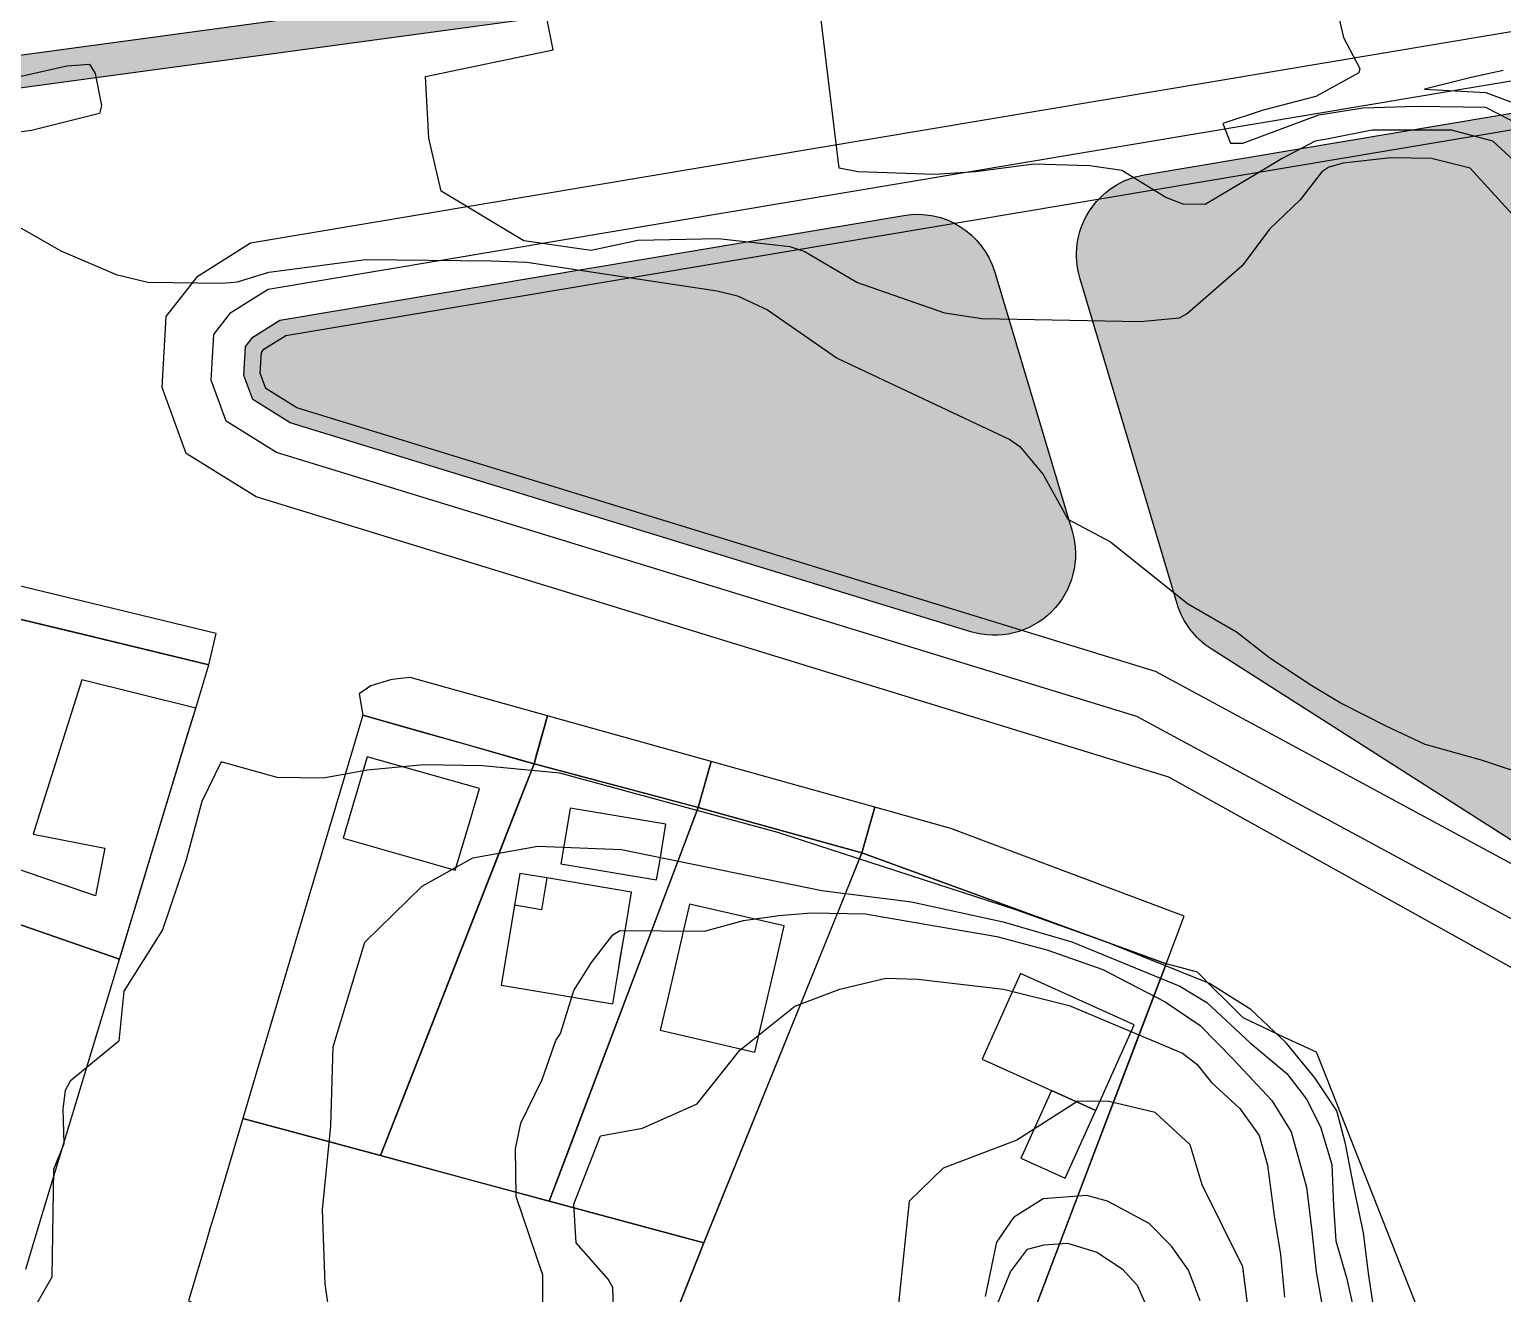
# Model space of a CAD drawing. Header units: millimetres. Extents: x 1101 to 4203, y 1053 to 1744.
# Drawn here: x 1213.1 to 1304.1, y 1285.7 to 1363.8 of the extents above; entities that cross this region are included whole.
import ezdxf

# ---------------------------------------------------------------- set-up
doc = ezdxf.new("R2010")
doc.units = ezdxf.units.MM
for name, color, linetype in [('01_Fina', 7, 'Continuous'), ('03_Gruesa', 7, 'Continuous'), ('Traza Urbana', 7, 'Continuous')]:
    doc.layers.add(name, color=color, linetype=linetype)

msp = doc.modelspace()

# ---------------------------------------------------------------- hatches: boundary and pattern name
at = {"layer": '03_Gruesa', "true_color": 0x17923e}
h = msp.add_hatch(color=114, dxfattribs=at)
h.dxf.hatch_style = 1
h.paths.add_polyline_path([(1267.739, 1367.624), (1267.22, 1369.572), (1202.306, 1360.781), (1202.575, 1358.799)])
h = msp.add_hatch(color=114, dxfattribs=at)
h.dxf.hatch_style = 1
edge = h.paths.add_edge_path()
edge.add_line((1354.359, 1341.484), (1339.359, 1341.484))
edge.add_line((1339.359, 1341.484), (1339.359, 1356.484))
edge.add_line((1339.359, 1356.484), (1343.685, 1356.484))
edge.add_line((1343.685, 1356.484), (1339.533, 1361.791))
edge.add_arc((1335.595, 1358.711), 5, 38.03566, 99.5356)
edge.add_line((1334.767, 1363.642), (1281.99, 1354.776))
edge.add_arc((1282.819, 1349.845), 5, 99.5356, 196.6101)
edge.add_line((1278.027, 1348.416), (1284.033, 1328.283))
edge.add_arc((1288.824, 1329.712), 5, 196.6101, 237.47134)
edge.add_line((1286.136, 1325.497), (1331.374, 1296.645))
edge.add_line((1331.374, 1296.645), (1359.07, 1270.901))
edge.add_line((1359.07, 1270.901), (1363.218, 1265.751))
edge.add_arc((1367.38, 1271.587), 7.168, 234.50746, 335.46074)
edge.add_spline(control_points=[(1373.9, 1268.61), (1374.697, 1282.836), (1373.862, 1297.16), (1373.026, 1311.484)], knot_values=[0, 0, 0, 0, 42.826908, 42.826908, 42.826908, 42.826908], degree=3, periodic=0)
edge.add_line((1373.026, 1311.484), (1369.359, 1311.484))
edge.add_line((1369.359, 1311.484), (1354.359, 1311.484))
edge.add_line((1354.359, 1311.484), (1354.359, 1326.484))
edge.add_line((1354.359, 1326.484), (1354.359, 1341.484))
h = msp.add_hatch(color=114, dxfattribs=at)
h.dxf.hatch_style = 1
h.paths.add_polyline_path([(1272.763, 1348.78, 0.378494), (1267.144, 1352.282), (1228.605, 1345.808), (1226.935, 1344.76), (1226.479, 1344.181), (1226.375, 1342.391), (1226.921, 1340.906), (1229.232, 1339.473), (1271.281, 1326.56, 0.598967), (1277.54, 1332.769)])

# ---------------------------------------------------------------- linework, layer by layer
for points in [[(1371.359, 1247.672), (1355.402, 1267.484), (1328.302, 1292.674), (1283.522, 1317.571), (1283.522, 1317.571), (1227.147, 1334.883), (1222.822, 1337.564), (1221.322, 1341.644), (1221.58, 1346.041), (1223.542, 1348.534), (1226.792, 1350.574), (1356.25, 1372.32), (1368.995, 1372.877), (1382.802, 1372.764), (1396.942, 1368.304), (1404.729, 1355.944)], [(1371.359, 1252.455), (1357.603, 1269.534), (1330.145, 1295.057), (1281.535, 1321.319), (1281.535, 1321.319), (1228.398, 1337.637), (1225.281, 1339.569), (1224.354, 1342.092), (1224.52, 1344.925), (1225.578, 1346.27), (1227.88, 1347.714), (1342.359, 1366.945)], [(1368.359, 1260.962), (1359.804, 1271.584), (1331.908, 1297.514), (1282.699, 1324.1), (1229.649, 1340.391), (1227.741, 1341.574), (1227.385, 1342.541), (1227.459, 1343.81), (1227.613, 1344.005), (1228.968, 1344.855), (1339.359, 1363.399)]]:
    msp.add_lwpolyline(points)
msp.add_spline([(1206.55, 1742.411), (1198.036, 1713.245), (1191.712, 1699.458), (1188.115, 1692.655), (1185.804, 1676.355), (1188.204, 1664.121), (1192.37, 1645.395), (1198.957, 1631.579), (1205.919, 1617.923), (1212.006, 1606.116), (1219.798, 1593.741), (1226.027, 1584.556), (1235.412, 1573.916), (1239.381, 1569.044), (1262.456, 1553.753), (1273.817, 1547.943), (1292.279, 1545.864), (1304.629, 1545.032), (1323.86, 1547.241), (1343.768, 1554.244), (1348.177, 1560.24), (1355.099, 1558.478), (1361.05, 1563.528), (1368.811, 1564.744), (1375.81, 1569.684), (1387.223, 1575.308), (1397.875, 1585.58), (1409.717, 1597.182), (1418.41, 1615.582), (1419.855, 1625.077), (1420.374, 1641.997), (1422.228, 1651.701), (1429.173, 1651.447), (1435.26, 1654.709), (1443.361, 1656.59), (1455.3, 1651.182), (1462.27, 1643.182), (1465.927, 1633.22), (1474.194, 1620.717), (1478.652, 1616.668), (1481.052, 1602.658), (1484.132, 1591.314), (1484.891, 1574.332), (1484.358, 1564.209), (1486.422, 1559.181), (1489.394, 1548.073), (1492.669, 1543.867), (1495.886, 1536.945), (1501.551, 1533.066), (1522.852, 1526.997), (1548.84, 1524.652), (1563.366, 1519.91), (1597.015, 1518.916), (1608.069, 1518.759), (1621.874, 1530.8), (1629.228, 1540.852), (1637.328, 1541.751), (1654.578, 1528.415), (1666.447, 1514.072), (1678.809, 1502.283), (1683.259, 1485.417), (1688.258, 1473.248), (1696.093, 1461.999), (1707.128, 1455.142), (1716.579, 1451.321), (1728.091, 1440.45), (1739.119, 1428.492), (1751.998, 1419.885), (1768.138, 1407.716), (1779.751, 1403.892), (1792.302, 1394.742), (1800.327, 1389.872), (1811.751, 1382.948), (1818.472, 1377.635), (1820.168, 1369.015), (1828.212, 1360.848), (1834.333, 1353.311), (1847.27, 1343.538), (1858.598, 1336.789), (1868.42, 1330.801), (1878.399, 1329.631), (1894.155, 1331.085)], degree=3)
at = {"layer": '01_Fina', "linetype": 'Continuous'}
for points in [[(1292.702, 1370.154), (1294.302, 1363.264), (1295.312, 1361.354), (1295.262, 1361.094), (1292.592, 1359.614), (1289.342, 1358.774), (1286.862, 1357.954), (1287.322, 1356.744), (1288.082, 1356.734), (1292.792, 1358.494), (1295.522, 1358.914), (1298.852, 1359.024), (1303.082, 1358.964), (1305.192, 1357.884)], [(1306.452, 1350.454), (1302.132, 1355.194), (1299.742, 1355.794), (1297.222, 1355.834), (1294.292, 1355.504), (1293.392, 1355.254), (1292.962, 1354.964), (1291.632, 1353.234), (1289.742, 1351.434), (1288.052, 1349.164), (1284.672, 1346.214), (1284.162, 1345.934), (1281.742, 1345.694), (1271.972, 1345.894), (1269.682, 1346.244), (1264.252, 1348.124), (1260.982, 1350.044), (1260.132, 1350.334), (1255.672, 1350.824), (1250.712, 1350.734), (1247.822, 1350.104), (1243.682, 1350.714), (1238.572, 1353.774), (1237.812, 1357.044), (1237.592, 1360.854), (1245.482, 1362.504), (1244.732, 1366.314)], [(1305.582, 1354.974), (1303.542, 1356.874), (1300.972, 1357.554), (1296.082, 1357.554), (1293.372, 1357.014), (1292.562, 1356.874), (1290.522, 1355.784), (1288.912, 1354.824), (1285.772, 1352.954), (1284.412, 1352.974), (1283.342, 1353.394), (1280.612, 1355.054), (1278.642, 1355.344), (1275.182, 1355.444), (1271.572, 1354.964), (1269.062, 1354.814), (1264.302, 1354.964), (1263.152, 1355.204), (1261.942, 1365.214)], [(1212.432, 1360.834), (1215.442, 1361.514), (1216.842, 1361.624), (1217.192, 1361.054), (1217.592, 1359.074), (1217.452, 1358.574), (1213.262, 1357.514), (1206.982, 1356.674)], [(1304.172, 1361.224), (1302.202, 1360.794), (1299.312, 1360.074), (1303.092, 1359.874), (1304.752, 1359.254)], [(1208.062, 1354.094), (1215.072, 1350.094), (1218.492, 1348.624), (1220.452, 1348.154), (1225.052, 1348.084), (1225.982, 1348.184), (1227.912, 1348.774), (1233.892, 1349.554), (1241.662, 1349.464), (1243.862, 1349.394), (1255.612, 1347.624), (1256.872, 1347.314), (1258.732, 1346.454), (1263.032, 1343.464), (1273.692, 1338.434), (1274.322, 1337.994), (1275.752, 1336.274), (1277.272, 1333.514), (1279.922, 1332.114), (1284.672, 1328.294), (1287.692, 1326.554), (1289.762, 1324.944), (1292.342, 1323.234), (1294.202, 1322.114), (1296.932, 1320.734), (1299.332, 1319.614), (1302.802, 1318.644), (1306.782, 1317.334)], [(1296.182, 1284.734), (1295.852, 1286.924), (1295.552, 1289.414), (1294.952, 1292.264), (1294.422, 1294.924), (1293.902, 1296.964), (1292.532, 1298.994), (1290.762, 1301.154), (1288.592, 1303.224), (1286.022, 1304.814), (1279.732, 1307.364), (1274.072, 1309.384), (1259.372, 1314.144), (1245.892, 1317.814), (1241.122, 1318.274), (1237.502, 1318.334), (1234.012, 1317.994), (1231.282, 1317.514), (1228.442, 1317.554), (1224.972, 1318.514), (1223.772, 1316.074), (1222.812, 1312.464), (1221.342, 1308.134), (1218.952, 1304.354), (1218.662, 1301.264), (1215.652, 1298.794), (1215.342, 1298.214), (1215.192, 1297.084), (1215.252, 1294.924), (1214.622, 1293.324), (1214.522, 1286.674), (1213.012, 1284.034)], [(1231.702, 1284.134), (1231.402, 1286.264), (1231.242, 1290.844), (1231.742, 1296.024), (1231.892, 1300.914), (1233.852, 1307.384), (1237.392, 1310.834), (1240.522, 1312.594), (1244.532, 1313.314), (1249.702, 1313.104), (1262.082, 1310.574), (1267.612, 1309.864), (1273.282, 1308.624), (1277.532, 1307.394), (1284.202, 1304.654), (1285.872, 1303.654), (1288.552, 1301.154), (1290.812, 1299.254), (1292.032, 1297.674), (1292.892, 1295.974), (1293.592, 1293.634), (1293.682, 1291.094), (1293.842, 1288.934), (1294.522, 1286.584), (1295.102, 1283.874)], [(1244.802, 1279.704), (1244.852, 1286.804), (1243.202, 1291.674), (1243.152, 1294.614), (1243.492, 1296.204), (1244.802, 1298.884), (1245.652, 1301.294), (1245.942, 1301.734), (1246.762, 1304.394), (1247.852, 1306.124), (1249.162, 1307.824), (1249.612, 1308.094), (1254.832, 1308.054), (1257.252, 1308.714), (1259.432, 1309.034), (1261.432, 1309.194), (1264.762, 1309.134), (1272.882, 1307.724), (1275.972, 1306.904), (1279.442, 1305.684), (1283.292, 1303.684), (1285.452, 1302.224), (1287.502, 1300.134), (1289.882, 1297.604), (1291.072, 1295.664), (1292.012, 1292.244), (1292.352, 1289.514), (1292.622, 1287.014), (1293.122, 1284.204)], [(1249.332, 1280.584), (1249.162, 1286.034), (1248.892, 1286.564), (1246.912, 1288.804), (1246.762, 1291.194), (1248.412, 1295.404), (1251.002, 1295.884), (1254.382, 1297.384), (1257.012, 1300.714), (1260.412, 1303.414), (1263.202, 1304.474), (1266.042, 1305.144), (1268.012, 1305.094), (1273.312, 1304.474), (1277.352, 1303.464), (1284.362, 1300.524), (1285.252, 1299.844), (1286.162, 1298.714), (1287.912, 1297.104), (1289.102, 1295.424), (1289.612, 1293.594), (1290.022, 1290.474), (1290.422, 1288.074), (1290.672, 1285.444)], [(1288.672, 1282.784), (1288.092, 1287.314), (1285.582, 1292.394), (1284.842, 1294.864), (1282.672, 1296.844), (1279.802, 1297.534), (1277.902, 1297.554), (1274.122, 1295.154), (1269.572, 1293.414), (1267.472, 1291.374), (1265.792, 1275.124)], [(1285.452, 1285.224), (1284.732, 1287.104), (1283.672, 1288.594), (1282.312, 1289.994), (1279.722, 1291.384), (1278.462, 1291.724), (1275.752, 1291.514), (1273.922, 1290.374), (1272.862, 1288.834), (1272.172, 1285.484)], [(1272.272, 1283.414), (1273.742, 1287.014), (1274.792, 1288.414), (1275.822, 1288.684), (1277.262, 1288.774), (1279.062, 1288.224), (1280.642, 1287.194), (1281.552, 1286.184), (1284.742, 1278.954)]]:
    msp.add_lwpolyline(points, dxfattribs=at)
at = {"layer": '03_Gruesa', "color": 116, "true_color": 0x136734}
for p, q in [((1267.22, 1369.572), (1202.306, 1360.781)), ((1267.739, 1367.624), (1202.575, 1358.799))]:
    msp.add_line(p, q, dxfattribs=at)
msp.add_lwpolyline([(1363.218, 1265.751), (1359.07, 1270.901), (1331.374, 1296.645), (1286.136, 1325.497, -0.180204), (1284.033, 1328.283), (1278.027, 1348.416, -0.450858), (1281.99, 1354.776), (1334.767, 1363.642, -0.274976), (1339.533, 1361.791), (1343.685, 1356.484)], format="xyb", dxfattribs=at)
msp.add_lwpolyline([(1271.281, 1326.56), (1229.232, 1339.473), (1226.921, 1340.906), (1226.375, 1342.391), (1226.479, 1344.181), (1226.935, 1344.76), (1228.605, 1345.808), (1267.144, 1352.282, -0.378494), (1272.763, 1348.78), (1277.54, 1332.769, -0.598967)], format="xyb", close=True, dxfattribs=at)
at = {"layer": 'Traza Urbana', "color": 7, "linetype": 'Continuous', "invisible_edges": 5}
for points in [[(1211.082, 1327.684), (1211.082, 1327.684), (1216.976, 1326.261), (1211.552, 1329.624)], [(1211.082, 1327.684), (1211.082, 1327.684), (1216.976, 1326.261), (1211.552, 1329.624)], [(1211.552, 1329.624), (1216.976, 1326.261), (1224.212, 1324.514), (1218.792, 1327.875)], [(1211.552, 1329.624), (1216.976, 1326.261), (1224.212, 1324.514), (1218.792, 1327.875)], [(1218.792, 1327.875), (1224.212, 1324.514), (1224.672, 1326.454)], [(1218.792, 1327.875), (1224.212, 1324.514), (1224.672, 1326.454)], [(1206.621, 1313.814), (1218.702, 1306.324), (1222.946, 1320.328), (1211.082, 1327.684)], [(1206.621, 1313.814), (1218.702, 1306.324), (1222.946, 1320.328), (1211.082, 1327.684)], [(1211.082, 1327.684), (1222.946, 1320.328), (1223.402, 1321.834), (1215.807, 1326.543)], [(1211.082, 1327.684), (1222.946, 1320.328), (1223.402, 1321.834), (1215.807, 1326.543)], [(1215.807, 1326.543), (1223.402, 1321.834), (1224.212, 1324.514)], [(1215.807, 1326.543), (1223.402, 1321.834), (1224.212, 1324.514)], [(1213.86, 1315.626), (1220.309, 1311.627), (1222.735, 1319.633), (1216.362, 1323.584)], [(1213.86, 1315.626), (1220.309, 1311.627), (1222.735, 1319.633), (1216.362, 1323.584)], [(1216.362, 1323.584), (1222.735, 1319.633), (1223.402, 1321.834)], [(1216.362, 1323.584), (1222.735, 1319.633), (1223.402, 1321.834)], [(1233.492, 1322.714), (1237.192, 1320.42), (1240.005, 1319.622), (1234.212, 1323.214)], [(1233.492, 1322.714), (1237.192, 1320.42), (1240.005, 1319.622), (1234.212, 1323.214)], [(1234.212, 1323.214), (1240.005, 1319.622), (1243.353, 1318.673), (1235.432, 1323.584)], [(1234.212, 1323.214), (1240.005, 1319.622), (1243.353, 1318.673), (1235.432, 1323.584)], [(1235.432, 1323.584), (1243.353, 1318.673), (1244.302, 1318.404), (1235.862, 1323.637)], [(1235.432, 1323.584), (1243.353, 1318.673), (1244.302, 1318.404), (1235.862, 1323.637)], [(1235.862, 1323.637), (1244.302, 1318.404), (1244.441, 1318.899), (1236.642, 1323.734)], [(1235.862, 1323.637), (1244.302, 1318.404), (1244.441, 1318.899), (1236.642, 1323.734)], [(1236.642, 1323.734), (1244.441, 1318.899), (1245.132, 1321.364)], [(1236.642, 1323.734), (1244.441, 1318.899), (1245.132, 1321.364)], [(1233.722, 1321.404), (1233.722, 1321.404), (1237.192, 1320.42), (1233.492, 1322.714)], [(1233.722, 1321.404), (1233.722, 1321.404), (1237.192, 1320.42), (1233.492, 1322.714)], [(1227.06, 1299), (1234.812, 1294.194), (1243.18, 1315.54), (1233.722, 1321.404)], [(1227.06, 1299), (1234.812, 1294.194), (1243.18, 1315.54), (1233.722, 1321.404)], [(1233.722, 1321.404), (1243.18, 1315.54), (1244.302, 1318.404)], [(1233.722, 1321.404), (1243.18, 1315.54), (1244.302, 1318.404)], [(1244.302, 1318.404), (1244.302, 1318.404), (1254.152, 1315.771), (1245.132, 1321.364)], [(1244.302, 1318.404), (1244.302, 1318.404), (1254.152, 1315.771), (1245.132, 1321.364)], [(1245.132, 1321.364), (1254.152, 1315.771), (1254.442, 1315.694), (1245.432, 1321.28)], [(1245.132, 1321.364), (1254.152, 1315.771), (1254.442, 1315.694), (1245.432, 1321.28)], [(1245.432, 1321.28), (1254.442, 1315.694), (1255.242, 1318.544)], [(1245.432, 1321.28), (1254.442, 1315.694), (1255.242, 1318.544)], [(1233.088, 1315.767), (1239.432, 1311.834), (1240.347, 1314.9), (1234.002, 1318.834)], [(1233.088, 1315.767), (1239.432, 1311.834), (1240.347, 1314.9), (1234.002, 1318.834)], [(1234.002, 1318.834), (1240.347, 1314.9), (1240.932, 1316.864)], [(1234.002, 1318.834), (1240.347, 1314.9), (1240.932, 1316.864)], [(1235.962, 1297.128), (1245.242, 1291.374), (1253.346, 1312.797), (1244.302, 1318.404)], [(1235.962, 1297.128), (1245.242, 1291.374), (1253.346, 1312.797), (1244.302, 1318.404)], [(1244.302, 1318.404), (1253.346, 1312.797), (1254.442, 1315.694)], [(1244.302, 1318.404), (1253.346, 1312.797), (1254.442, 1315.694)], [(1254.442, 1315.694), (1254.442, 1315.694), (1264.188, 1312.997), (1255.242, 1318.544)], [(1254.442, 1315.694), (1254.442, 1315.694), (1264.188, 1312.997), (1255.242, 1318.544)], [(1255.242, 1318.544), (1264.188, 1312.997), (1264.562, 1312.894), (1255.62, 1318.438)], [(1255.242, 1318.544), (1264.188, 1312.997), (1264.562, 1312.894), (1255.62, 1318.438)], [(1255.62, 1318.438), (1264.562, 1312.894), (1265.352, 1315.714)], [(1255.62, 1318.438), (1264.562, 1312.894), (1265.352, 1315.714)], [(1213.362, 1314.044), (1213.362, 1314.044), (1217.782, 1313.194), (1213.86, 1315.626)], [(1213.362, 1314.044), (1213.362, 1314.044), (1217.782, 1313.194), (1213.86, 1315.626)], [(1232.502, 1313.804), (1232.502, 1313.804), (1239.432, 1311.834), (1233.088, 1315.767)], [(1232.502, 1313.804), (1232.502, 1313.804), (1239.432, 1311.834), (1233.088, 1315.767)], [(1246.266, 1294.08), (1254.792, 1288.794), (1263.437, 1310.117), (1254.442, 1315.694)], [(1246.266, 1294.08), (1254.792, 1288.794), (1263.437, 1310.117), (1254.442, 1315.694)], [(1246.36, 1314.641), (1251.872, 1311.224), (1252.044, 1312.246), (1246.532, 1315.664)], [(1246.36, 1314.641), (1251.872, 1311.224), (1252.044, 1312.246), (1246.532, 1315.664)], [(1246.532, 1315.664), (1252.044, 1312.246), (1252.452, 1314.674)], [(1246.532, 1315.664), (1252.044, 1312.246), (1252.452, 1314.674)], [(1254.442, 1315.694), (1263.437, 1310.117), (1264.562, 1312.894)], [(1254.442, 1315.694), (1263.437, 1310.117), (1264.562, 1312.894)], [(1264.562, 1312.894), (1264.562, 1312.894), (1277.546, 1308.154), (1265.352, 1315.714)], [(1264.562, 1312.894), (1264.562, 1312.894), (1277.546, 1308.154), (1265.352, 1315.714)], [(1265.352, 1315.714), (1277.546, 1308.154), (1283.352, 1306.034), (1269.689, 1314.505)], [(1265.352, 1315.714), (1277.546, 1308.154), (1283.352, 1306.034), (1269.689, 1314.505)], [(1245.952, 1312.214), (1245.952, 1312.214), (1251.872, 1311.224), (1246.36, 1314.641)], [(1245.952, 1312.214), (1245.952, 1312.214), (1251.872, 1311.224), (1246.36, 1314.641)], [(1269.689, 1314.505), (1283.352, 1306.034), (1283.39, 1306.134), (1270.052, 1314.404)], [(1269.689, 1314.505), (1283.352, 1306.034), (1283.39, 1306.134), (1270.052, 1314.404)], [(1270.052, 1314.404), (1283.39, 1306.134), (1284.462, 1308.974)], [(1270.052, 1314.404), (1283.39, 1306.134), (1284.462, 1308.974)], [(1205.73, 1311.045), (1206.602, 1310.504), (1218.702, 1306.324), (1206.621, 1313.814)], [(1205.73, 1311.045), (1206.602, 1310.504), (1218.702, 1306.324), (1206.621, 1313.814)], [(1206.602, 1310.504), (1206.602, 1310.504), (1218.702, 1306.324), (1207.627, 1313.191)], [(1206.602, 1310.504), (1206.602, 1310.504), (1218.702, 1306.324), (1207.627, 1313.191)], [(1207.627, 1313.191), (1218.702, 1306.324), (1218.798, 1306.639), (1207.742, 1313.494)], [(1207.627, 1313.191), (1218.702, 1306.324), (1218.798, 1306.639), (1207.742, 1313.494)], [(1207.742, 1313.494), (1218.798, 1306.639), (1219.465, 1308.841), (1217.202, 1310.244)], [(1207.742, 1313.494), (1218.798, 1306.639), (1219.465, 1308.841), (1217.202, 1310.244)], [(1217.451, 1311.509), (1219.827, 1310.036), (1220.309, 1311.627), (1217.782, 1313.194)], [(1217.451, 1311.509), (1219.827, 1310.036), (1220.309, 1311.627), (1217.782, 1313.194)], [(1254.792, 1288.794), (1272.585, 1277.762), (1281.876, 1302.159), (1264.562, 1312.894)], [(1264.562, 1312.894), (1281.876, 1302.159), (1283.352, 1306.034)], [(1217.202, 1310.244), (1219.465, 1308.841), (1219.827, 1310.036), (1217.451, 1311.509)], [(1217.202, 1310.244), (1219.465, 1308.841), (1219.827, 1310.036), (1217.451, 1311.509)], [(1243.092, 1309.654), (1249.516, 1305.671), (1249.848, 1307.64), (1243.422, 1311.624)], [(1243.092, 1309.654), (1249.516, 1305.671), (1249.848, 1307.64), (1243.422, 1311.624)], [(1243.422, 1311.624), (1249.848, 1307.64), (1249.964, 1308.33), (1245.102, 1311.344)], [(1243.422, 1311.624), (1249.848, 1307.64), (1249.964, 1308.33), (1245.102, 1311.344)], [(1245.102, 1311.344), (1249.964, 1308.33), (1250.322, 1310.464)], [(1245.102, 1311.344), (1249.964, 1308.33), (1250.322, 1310.464)], [(1201.472, 1297.534), (1213.735, 1289.931), (1217.79, 1303.314), (1205.662, 1310.834)], [(1205.662, 1310.834), (1217.79, 1303.314), (1217.855, 1303.527), (1206.602, 1310.504)], [(1206.602, 1310.504), (1217.855, 1303.527), (1218.702, 1306.324)], [(1242.738, 1307.547), (1249.162, 1303.564), (1249.516, 1305.671), (1243.092, 1309.654)], [(1242.738, 1307.547), (1249.162, 1303.564), (1249.516, 1305.671), (1243.092, 1309.654)], [(1252.562, 1303.926), (1257.952, 1300.584), (1259.293, 1306.392), (1253.902, 1309.734)], [(1252.562, 1303.926), (1257.952, 1300.584), (1259.293, 1306.392), (1253.902, 1309.734)], [(1253.902, 1309.734), (1259.293, 1306.392), (1259.752, 1308.384)], [(1253.902, 1309.734), (1259.293, 1306.392), (1259.752, 1308.384)], [(1242.262, 1304.724), (1242.262, 1304.724), (1249.162, 1303.564), (1242.738, 1307.547)], [(1242.262, 1304.724), (1242.262, 1304.724), (1249.162, 1303.564), (1242.738, 1307.547)], [(1283.232, 1305.719), (1288.112, 1302.694), (1287.08, 1303.723), (1283.352, 1306.034)], [(1283.352, 1306.034), (1287.08, 1303.723), (1286.283, 1304.517), (1284.208, 1305.803)], [(1272.402, 1301.076), (1279.002, 1296.984), (1280.963, 1301.341), (1274.362, 1305.434)], [(1272.402, 1301.076), (1279.002, 1296.984), (1280.963, 1301.341), (1274.362, 1305.434)], [(1272.402, 1301.076), (1279.002, 1296.984), (1280.963, 1301.341), (1274.362, 1305.434)], [(1272.402, 1301.076), (1279.002, 1296.984), (1280.963, 1301.341), (1274.362, 1305.434)], [(1274.362, 1305.434), (1280.963, 1301.341), (1281.382, 1302.274)], [(1274.362, 1305.434), (1280.963, 1301.341), (1281.382, 1302.274)], [(1274.362, 1305.434), (1280.963, 1301.341), (1281.382, 1302.274)], [(1274.362, 1305.434), (1280.963, 1301.341), (1281.382, 1302.274)], [(1277.005, 1289.369), (1303.562, 1272.904), (1293.002, 1299.662), (1283.232, 1305.719)], [(1284.208, 1305.803), (1286.283, 1304.517), (1285.282, 1305.514)], [(1252.102, 1301.934), (1252.102, 1301.934), (1257.952, 1300.584), (1252.562, 1303.926)], [(1252.102, 1301.934), (1252.102, 1301.934), (1257.952, 1300.584), (1252.562, 1303.926)], [(1288.112, 1302.694), (1293.002, 1299.662), (1292.799, 1300.177), (1290.67, 1301.497)], [(1290.67, 1301.497), (1292.799, 1300.177), (1292.642, 1300.574)], [(1271.982, 1300.144), (1271.982, 1300.144), (1276.262, 1298.214), (1272.237, 1300.71)], [(1271.982, 1300.144), (1271.982, 1300.144), (1276.262, 1298.214), (1272.237, 1300.71)], [(1271.982, 1300.144), (1271.982, 1300.144), (1276.262, 1298.214), (1272.237, 1300.71)], [(1271.982, 1300.144), (1271.982, 1300.144), (1276.262, 1298.214), (1272.237, 1300.71)], [(1272.237, 1300.71), (1276.262, 1298.214), (1279.002, 1296.984), (1272.402, 1301.076)], [(1272.237, 1300.71), (1276.262, 1298.214), (1279.002, 1296.984), (1272.402, 1301.076)], [(1272.237, 1300.71), (1276.262, 1298.214), (1279.002, 1296.984), (1272.402, 1301.076)], [(1272.237, 1300.71), (1276.262, 1298.214), (1279.002, 1296.984), (1272.402, 1301.076)], [(1226.312, 1296.484), (1226.312, 1296.484), (1234.812, 1294.194), (1227.06, 1299)], [(1226.312, 1296.484), (1226.312, 1296.484), (1234.812, 1294.194), (1227.06, 1299)], [(1274.538, 1294.39), (1277.112, 1292.794), (1278.837, 1296.617), (1276.262, 1298.214)], [(1274.538, 1294.39), (1277.112, 1292.794), (1278.837, 1296.617), (1276.262, 1298.214)], [(1276.262, 1298.214), (1278.837, 1296.617), (1279.002, 1296.984)], [(1276.262, 1298.214), (1278.837, 1296.617), (1279.002, 1296.984)], [(1200.617, 1294.801), (1212.902, 1287.184), (1213.735, 1289.931), (1201.472, 1297.534)], [(1234.812, 1294.194), (1234.812, 1294.194), (1245.242, 1291.374), (1235.962, 1297.128)], [(1234.812, 1294.194), (1234.812, 1294.194), (1245.242, 1291.374), (1235.962, 1297.128)], [(1224.596, 1290.716), (1249.422, 1275.324), (1251.608, 1280.8), (1226.312, 1296.484)], [(1226.312, 1296.484), (1251.608, 1280.8), (1252.562, 1283.189), (1234.812, 1294.194)], [(1234.812, 1294.194), (1252.562, 1283.189), (1253.222, 1284.844), (1240.716, 1292.597)], [(1245.242, 1291.374), (1245.242, 1291.374), (1254.792, 1288.794), (1246.266, 1294.08)], [(1245.242, 1291.374), (1245.242, 1291.374), (1254.792, 1288.794), (1246.266, 1294.08)], [(1274.372, 1294.024), (1274.372, 1294.024), (1277.112, 1292.794), (1274.538, 1294.39)], [(1274.372, 1294.024), (1274.372, 1294.024), (1277.112, 1292.794), (1274.538, 1294.39)], [(1240.716, 1292.597), (1253.222, 1284.844), (1253.727, 1286.113), (1245.242, 1291.374)], [(1245.242, 1291.374), (1253.727, 1286.113), (1254.792, 1288.794)], [(1224.305, 1289.737), (1249.052, 1274.394), (1249.422, 1275.324), (1224.596, 1290.716)], [(1224.043, 1288.856), (1244.192, 1276.364), (1249.052, 1274.394), (1224.305, 1289.737)], [(1222.962, 1285.224), (1222.962, 1285.224), (1244.192, 1276.364), (1224.043, 1288.856)], [(1253.222, 1284.844), (1271.068, 1273.78), (1272.585, 1277.762), (1254.792, 1288.794)], [(1268.262, 1266.414), (1283.385, 1257.038), (1303.562, 1272.904), (1277.005, 1289.369)]]:
    msp.add_3dface(points, dxfattribs=at)
at = {"layer": 'Traza Urbana', "color": 252, "linetype": 'Continuous', "invisible_edges": 5}
for points in [[(1244.772, 1309.374), (1249.632, 1306.36), (1249.964, 1308.33), (1245.102, 1311.344)], [(1244.772, 1309.374), (1249.632, 1306.36), (1249.964, 1308.33), (1245.102, 1311.344)], [(1245.102, 1311.344), (1249.964, 1308.33), (1250.322, 1310.464)], [(1245.102, 1311.344), (1249.964, 1308.33), (1250.322, 1310.464)], [(1242.738, 1307.547), (1249.162, 1303.564), (1249.516, 1305.671), (1243.092, 1309.654)], [(1242.738, 1307.547), (1249.162, 1303.564), (1249.516, 1305.671), (1243.092, 1309.654)], [(1243.092, 1309.654), (1249.516, 1305.671), (1249.632, 1306.36), (1244.772, 1309.374)], [(1243.092, 1309.654), (1249.516, 1305.671), (1249.632, 1306.36), (1244.772, 1309.374)], [(1252.562, 1303.926), (1257.952, 1300.584), (1259.293, 1306.392), (1253.902, 1309.734)], [(1252.562, 1303.926), (1257.952, 1300.584), (1259.293, 1306.392), (1253.902, 1309.734)], [(1253.902, 1309.734), (1259.293, 1306.392), (1259.752, 1308.384)], [(1253.902, 1309.734), (1259.293, 1306.392), (1259.752, 1308.384)], [(1242.262, 1304.724), (1242.262, 1304.724), (1249.162, 1303.564), (1242.738, 1307.547)], [(1242.262, 1304.724), (1242.262, 1304.724), (1249.162, 1303.564), (1242.738, 1307.547)], [(1272.402, 1301.076), (1279.002, 1296.984), (1280.963, 1301.341), (1274.362, 1305.434)], [(1272.402, 1301.076), (1279.002, 1296.984), (1280.963, 1301.341), (1274.362, 1305.434)], [(1274.362, 1305.434), (1280.963, 1301.341), (1281.382, 1302.274)], [(1274.362, 1305.434), (1280.963, 1301.341), (1281.382, 1302.274)], [(1252.102, 1301.934), (1252.102, 1301.934), (1257.952, 1300.584), (1252.562, 1303.926)], [(1252.102, 1301.934), (1252.102, 1301.934), (1257.952, 1300.584), (1252.562, 1303.926)], [(1271.982, 1300.144), (1271.982, 1300.144), (1276.262, 1298.214), (1272.237, 1300.71)], [(1271.982, 1300.144), (1271.982, 1300.144), (1276.262, 1298.214), (1272.237, 1300.71)], [(1272.237, 1300.71), (1276.262, 1298.214), (1279.002, 1296.984), (1272.402, 1301.076)], [(1272.237, 1300.71), (1276.262, 1298.214), (1279.002, 1296.984), (1272.402, 1301.076)], [(1274.538, 1294.39), (1277.112, 1292.794), (1278.837, 1296.617), (1276.262, 1298.214)], [(1274.538, 1294.39), (1277.112, 1292.794), (1278.837, 1296.617), (1276.262, 1298.214)], [(1276.262, 1298.214), (1278.837, 1296.617), (1279.002, 1296.984)], [(1276.262, 1298.214), (1278.837, 1296.617), (1279.002, 1296.984)], [(1274.372, 1294.024), (1274.372, 1294.024), (1277.112, 1292.794), (1274.538, 1294.39)], [(1274.372, 1294.024), (1274.372, 1294.024), (1277.112, 1292.794), (1274.538, 1294.39)]]:
    msp.add_3dface(points, dxfattribs=at)

doc.saveas('drawing.dxf')
